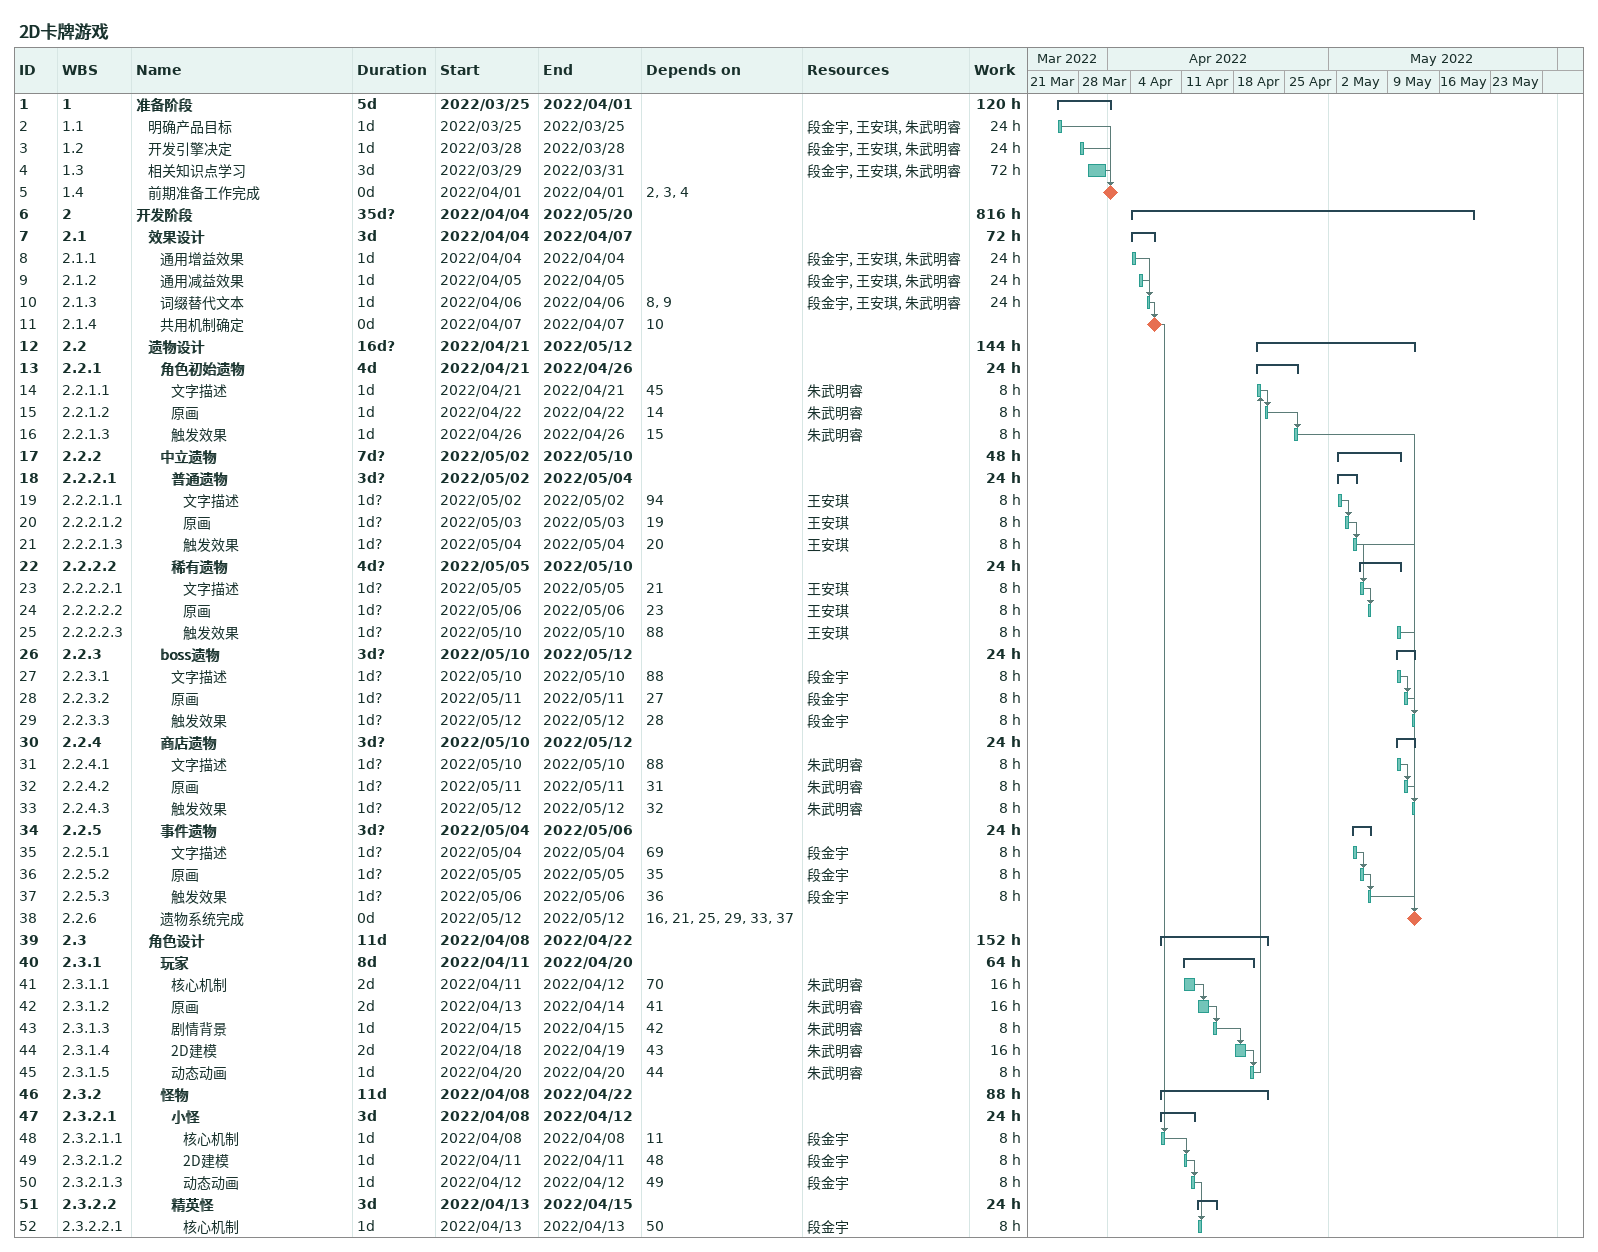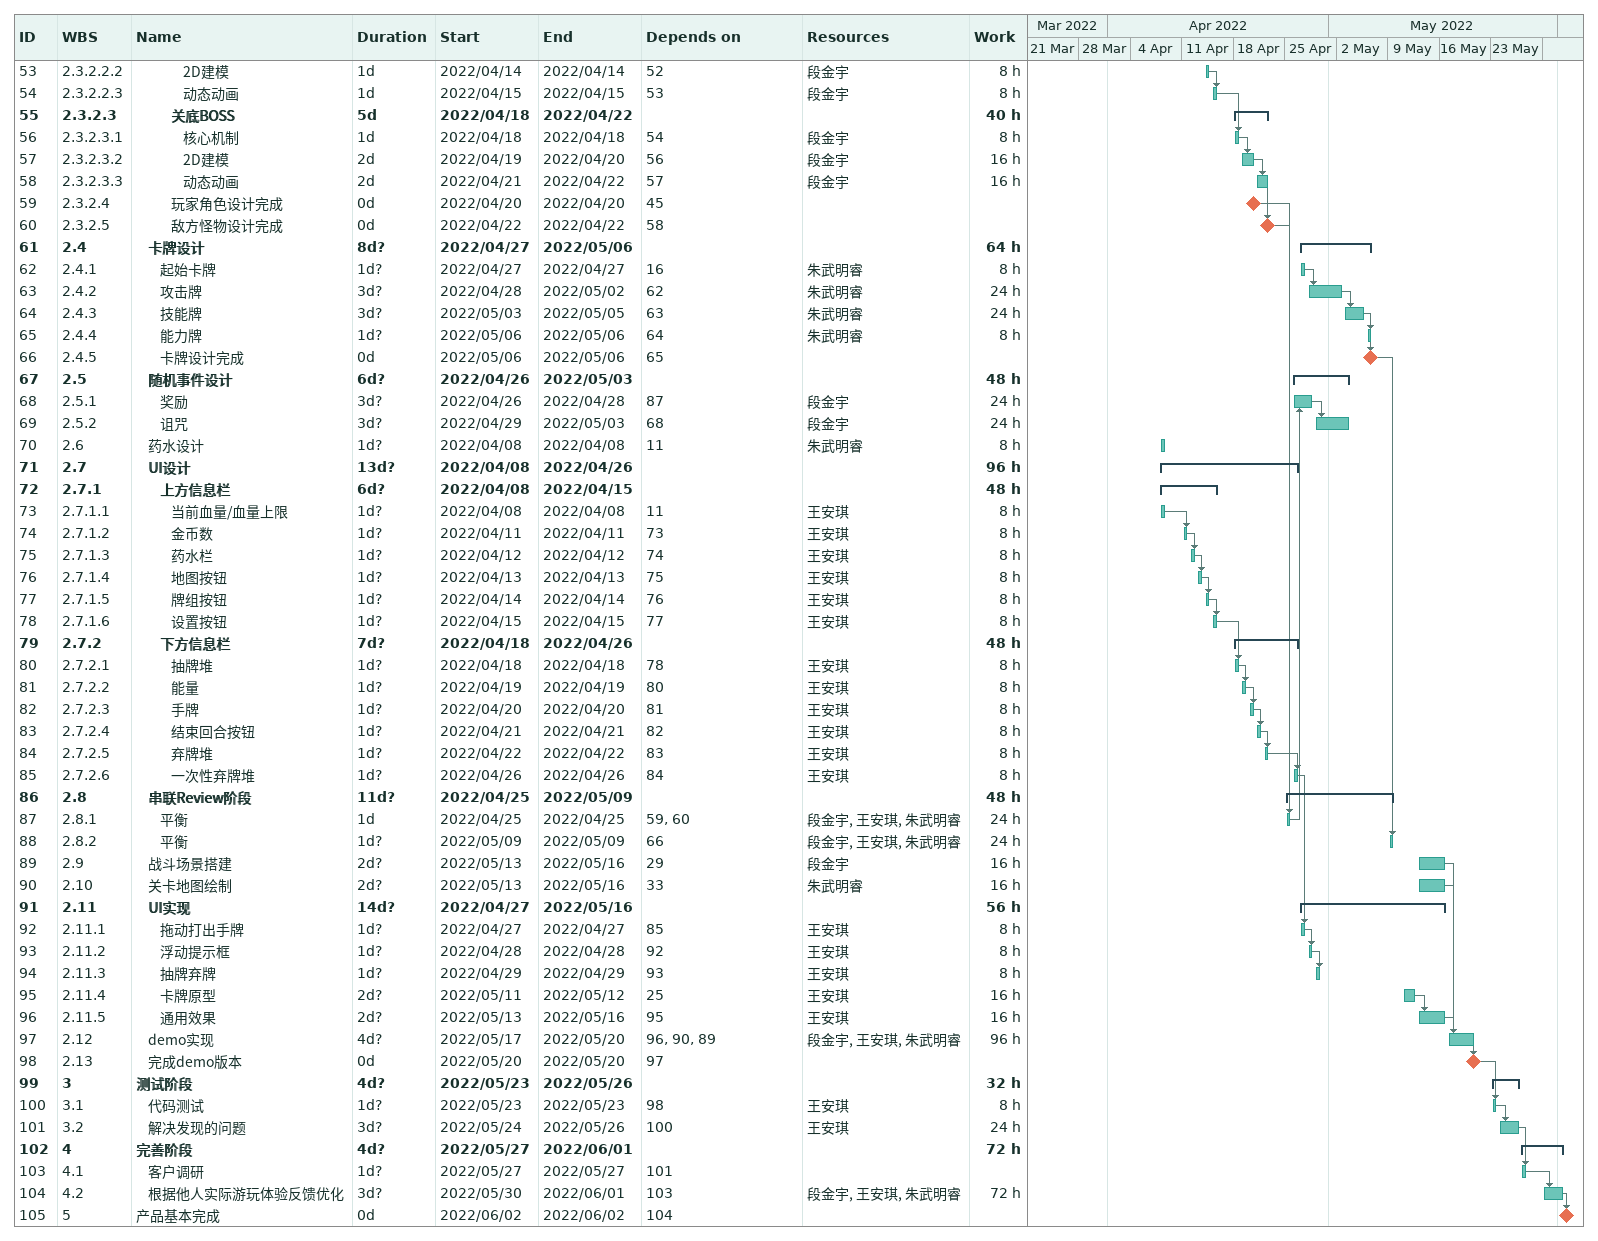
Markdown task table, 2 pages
2D卡牌游戏

| ID | WBS | Task | Duration | Start | Finish | Predecessors | Resources | Work (h) |
|---|---|---|---|---|---|---|---|---|
| 1 | 1 | **准备阶段** | 5d | 2022-03-25 | 2022-04-01 |  |  | 120 |
| 2 | 1.1 | 明确产品目标 | 1d | 2022-03-25 | 2022-03-25 |  | 段金宇, 王安琪, 朱武明睿 | 24 |
| 3 | 1.2 | 开发引擎决定 | 1d | 2022-03-28 | 2022-03-28 |  | 段金宇, 王安琪, 朱武明睿 | 24 |
| 4 | 1.3 | 相关知识点学习 | 3d | 2022-03-29 | 2022-03-31 |  | 段金宇, 王安琪, 朱武明睿 | 72 |
| 5 | 1.4 | 前期准备工作完成 | 0d | 2022-04-01 | 2022-04-01 | 2, 3, 4 |  |  |
| 6 | 2 | **开发阶段** | 35d? | 2022-04-04 | 2022-05-20 |  |  | 816 |
| 7 | 2.1 | **效果设计** | 3d | 2022-04-04 | 2022-04-07 |  |  | 72 |
| 8 | 2.1.1 | 通用增益效果 | 1d | 2022-04-04 | 2022-04-04 |  | 段金宇, 王安琪, 朱武明睿 | 24 |
| 9 | 2.1.2 | 通用减益效果 | 1d | 2022-04-05 | 2022-04-05 |  | 段金宇, 王安琪, 朱武明睿 | 24 |
| 10 | 2.1.3 | 词缀替代文本 | 1d | 2022-04-06 | 2022-04-06 | 8, 9 | 段金宇, 王安琪, 朱武明睿 | 24 |
| 11 | 2.1.4 | 共用机制确定 | 0d | 2022-04-07 | 2022-04-07 | 10 |  |  |
| 12 | 2.2 | **遗物设计** | 16d? | 2022-04-21 | 2022-05-12 |  |  | 144 |
| 13 | 2.2.1 | **角色初始遗物** | 4d | 2022-04-21 | 2022-04-26 |  |  | 24 |
| 14 | 2.2.1.1 | 文字描述 | 1d | 2022-04-21 | 2022-04-21 | 45 | 朱武明睿 | 8 |
| 15 | 2.2.1.2 | 原画 | 1d | 2022-04-22 | 2022-04-22 | 14 | 朱武明睿 | 8 |
| 16 | 2.2.1.3 | 触发效果 | 1d | 2022-04-26 | 2022-04-26 | 15 | 朱武明睿 | 8 |
| 17 | 2.2.2 | **中立遗物** | 7d? | 2022-05-02 | 2022-05-10 |  |  | 48 |
| 18 | 2.2.2.1 | **普通遗物** | 3d? | 2022-05-02 | 2022-05-04 |  |  | 24 |
| 19 | 2.2.2.1.1 | 文字描述 | 1d? | 2022-05-02 | 2022-05-02 | 94 | 王安琪 | 8 |
| 20 | 2.2.2.1.2 | 原画 | 1d? | 2022-05-03 | 2022-05-03 | 19 | 王安琪 | 8 |
| 21 | 2.2.2.1.3 | 触发效果 | 1d? | 2022-05-04 | 2022-05-04 | 20 | 王安琪 | 8 |
| 22 | 2.2.2.2 | **稀有遗物** | 4d? | 2022-05-05 | 2022-05-10 |  |  | 24 |
| 23 | 2.2.2.2.1 | 文字描述 | 1d? | 2022-05-05 | 2022-05-05 | 21 | 王安琪 | 8 |
| 24 | 2.2.2.2.2 | 原画 | 1d? | 2022-05-06 | 2022-05-06 | 23 | 王安琪 | 8 |
| 25 | 2.2.2.2.3 | 触发效果 | 1d? | 2022-05-10 | 2022-05-10 | 88 | 王安琪 | 8 |
| 26 | 2.2.3 | **boss遗物** | 3d? | 2022-05-10 | 2022-05-12 |  |  | 24 |
| 27 | 2.2.3.1 | 文字描述 | 1d? | 2022-05-10 | 2022-05-10 | 88 | 段金宇 | 8 |
| 28 | 2.2.3.2 | 原画 | 1d? | 2022-05-11 | 2022-05-11 | 27 | 段金宇 | 8 |
| 29 | 2.2.3.3 | 触发效果 | 1d? | 2022-05-12 | 2022-05-12 | 28 | 段金宇 | 8 |
| 30 | 2.2.4 | **商店遗物** | 3d? | 2022-05-10 | 2022-05-12 |  |  | 24 |
| 31 | 2.2.4.1 | 文字描述 | 1d? | 2022-05-10 | 2022-05-10 | 88 | 朱武明睿 | 8 |
| 32 | 2.2.4.2 | 原画 | 1d? | 2022-05-11 | 2022-05-11 | 31 | 朱武明睿 | 8 |
| 33 | 2.2.4.3 | 触发效果 | 1d? | 2022-05-12 | 2022-05-12 | 32 | 朱武明睿 | 8 |
| 34 | 2.2.5 | **事件遗物** | 3d? | 2022-05-04 | 2022-05-06 |  |  | 24 |
| 35 | 2.2.5.1 | 文字描述 | 1d? | 2022-05-04 | 2022-05-04 | 69 | 段金宇 | 8 |
| 36 | 2.2.5.2 | 原画 | 1d? | 2022-05-05 | 2022-05-05 | 35 | 段金宇 | 8 |
| 37 | 2.2.5.3 | 触发效果 | 1d? | 2022-05-06 | 2022-05-06 | 36 | 段金宇 | 8 |
| 38 | 2.2.6 | 遗物系统完成 | 0d | 2022-05-12 | 2022-05-12 | 16, 21, 25, 29, 33, 37 |  |  |
| 39 | 2.3 | **角色设计** | 11d | 2022-04-08 | 2022-04-22 |  |  | 152 |
| 40 | 2.3.1 | **玩家** | 8d | 2022-04-11 | 2022-04-20 |  |  | 64 |
| 41 | 2.3.1.1 | 核心机制 | 2d | 2022-04-11 | 2022-04-12 | 70 | 朱武明睿 | 16 |
| 42 | 2.3.1.2 | 原画 | 2d | 2022-04-13 | 2022-04-14 | 41 | 朱武明睿 | 16 |
| 43 | 2.3.1.3 | 剧情背景 | 1d | 2022-04-15 | 2022-04-15 | 42 | 朱武明睿 | 8 |
| 44 | 2.3.1.4 | 2D建模 | 2d | 2022-04-18 | 2022-04-19 | 43 | 朱武明睿 | 16 |
| 45 | 2.3.1.5 | 动态动画 | 1d | 2022-04-20 | 2022-04-20 | 44 | 朱武明睿 | 8 |
| 46 | 2.3.2 | **怪物** | 11d | 2022-04-08 | 2022-04-22 |  |  | 88 |
| 47 | 2.3.2.1 | **小怪** | 3d | 2022-04-08 | 2022-04-12 |  |  | 24 |
| 48 | 2.3.2.1.1 | 核心机制 | 1d | 2022-04-08 | 2022-04-08 | 11 | 段金宇 | 8 |
| 49 | 2.3.2.1.2 | 2D建模 | 1d | 2022-04-11 | 2022-04-11 | 48 | 段金宇 | 8 |
| 50 | 2.3.2.1.3 | 动态动画 | 1d | 2022-04-12 | 2022-04-12 | 49 | 段金宇 | 8 |
| 51 | 2.3.2.2 | **精英怪** | 3d | 2022-04-13 | 2022-04-15 |  |  | 24 |
| 52 | 2.3.2.2.1 | 核心机制 | 1d | 2022-04-13 | 2022-04-13 | 50 | 段金宇 | 8 |
| 53 | 2.3.2.2.2 | 2D建模 | 1d | 2022-04-14 | 2022-04-14 | 52 | 段金宇 | 8 |
| 54 | 2.3.2.2.3 | 动态动画 | 1d | 2022-04-15 | 2022-04-15 | 53 | 段金宇 | 8 |
| 55 | 2.3.2.3 | **关底BOSS** | 5d | 2022-04-18 | 2022-04-22 |  |  | 40 |
| 56 | 2.3.2.3.1 | 核心机制 | 1d | 2022-04-18 | 2022-04-18 | 54 | 段金宇 | 8 |
| 57 | 2.3.2.3.2 | 2D建模 | 2d | 2022-04-19 | 2022-04-20 | 56 | 段金宇 | 16 |
| 58 | 2.3.2.3.3 | 动态动画 | 2d | 2022-04-21 | 2022-04-22 | 57 | 段金宇 | 16 |
| 59 | 2.3.2.4 | 玩家角色设计完成 | 0d | 2022-04-20 | 2022-04-20 | 45 |  |  |
| 60 | 2.3.2.5 | 敌方怪物设计完成 | 0d | 2022-04-22 | 2022-04-22 | 58 |  |  |
| 61 | 2.4 | **卡牌设计** | 8d? | 2022-04-27 | 2022-05-06 |  |  | 64 |
| 62 | 2.4.1 | 起始卡牌 | 1d? | 2022-04-27 | 2022-04-27 | 16 | 朱武明睿 | 8 |
| 63 | 2.4.2 | 攻击牌 | 3d? | 2022-04-28 | 2022-05-02 | 62 | 朱武明睿 | 24 |
| 64 | 2.4.3 | 技能牌 | 3d? | 2022-05-03 | 2022-05-05 | 63 | 朱武明睿 | 24 |
| 65 | 2.4.4 | 能力牌 | 1d? | 2022-05-06 | 2022-05-06 | 64 | 朱武明睿 | 8 |
| 66 | 2.4.5 | 卡牌设计完成 | 0d | 2022-05-06 | 2022-05-06 | 65 |  |  |
| 67 | 2.5 | **随机事件设计** | 6d? | 2022-04-26 | 2022-05-03 |  |  | 48 |
| 68 | 2.5.1 | 奖励 | 3d? | 2022-04-26 | 2022-04-28 | 87 | 段金宇 | 24 |
| 69 | 2.5.2 | 诅咒 | 3d? | 2022-04-29 | 2022-05-03 | 68 | 段金宇 | 24 |
| 70 | 2.6 | 药水设计 | 1d? | 2022-04-08 | 2022-04-08 | 11 | 朱武明睿 | 8 |
| 71 | 2.7 | **UI设计** | 13d? | 2022-04-08 | 2022-04-26 |  |  | 96 |
| 72 | 2.7.1 | **上方信息栏** | 6d? | 2022-04-08 | 2022-04-15 |  |  | 48 |
| 73 | 2.7.1.1 | 当前血量/血量上限 | 1d? | 2022-04-08 | 2022-04-08 | 11 | 王安琪 | 8 |
| 74 | 2.7.1.2 | 金币数 | 1d? | 2022-04-11 | 2022-04-11 | 73 | 王安琪 | 8 |
| 75 | 2.7.1.3 | 药水栏 | 1d? | 2022-04-12 | 2022-04-12 | 74 | 王安琪 | 8 |
| 76 | 2.7.1.4 | 地图按钮 | 1d? | 2022-04-13 | 2022-04-13 | 75 | 王安琪 | 8 |
| 77 | 2.7.1.5 | 牌组按钮 | 1d? | 2022-04-14 | 2022-04-14 | 76 | 王安琪 | 8 |
| 78 | 2.7.1.6 | 设置按钮 | 1d? | 2022-04-15 | 2022-04-15 | 77 | 王安琪 | 8 |
| 79 | 2.7.2 | **下方信息栏** | 7d? | 2022-04-18 | 2022-04-26 |  |  | 48 |
| 80 | 2.7.2.1 | 抽牌堆 | 1d? | 2022-04-18 | 2022-04-18 | 78 | 王安琪 | 8 |
| 81 | 2.7.2.2 | 能量 | 1d? | 2022-04-19 | 2022-04-19 | 80 | 王安琪 | 8 |
| 82 | 2.7.2.3 | 手牌 | 1d? | 2022-04-20 | 2022-04-20 | 81 | 王安琪 | 8 |
| 83 | 2.7.2.4 | 结束回合按钮 | 1d? | 2022-04-21 | 2022-04-21 | 82 | 王安琪 | 8 |
| 84 | 2.7.2.5 | 弃牌堆 | 1d? | 2022-04-22 | 2022-04-22 | 83 | 王安琪 | 8 |
| 85 | 2.7.2.6 | 一次性弃牌堆 | 1d? | 2022-04-26 | 2022-04-26 | 84 | 王安琪 | 8 |
| 86 | 2.8 | **串联Review阶段** | 11d? | 2022-04-25 | 2022-05-09 |  |  | 48 |
| 87 | 2.8.1 | 平衡 | 1d | 2022-04-25 | 2022-04-25 | 59, 60 | 段金宇, 王安琪, 朱武明睿 | 24 |
| 88 | 2.8.2 | 平衡 | 1d? | 2022-05-09 | 2022-05-09 | 66 | 段金宇, 王安琪, 朱武明睿 | 24 |
| 89 | 2.9 | 战斗场景搭建 | 2d? | 2022-05-13 | 2022-05-16 | 29 | 段金宇 | 16 |
| 90 | 2.10 | 关卡地图绘制 | 2d? | 2022-05-13 | 2022-05-16 | 33 | 朱武明睿 | 16 |
| 91 | 2.11 | **UI实现** | 14d? | 2022-04-27 | 2022-05-16 |  |  | 56 |
| 92 | 2.11.1 | 拖动打出手牌 | 1d? | 2022-04-27 | 2022-04-27 | 85 | 王安琪 | 8 |
| 93 | 2.11.2 | 浮动提示框 | 1d? | 2022-04-28 | 2022-04-28 | 92 | 王安琪 | 8 |
| 94 | 2.11.3 | 抽牌弃牌 | 1d? | 2022-04-29 | 2022-04-29 | 93 | 王安琪 | 8 |
| 95 | 2.11.4 | 卡牌原型 | 2d? | 2022-05-11 | 2022-05-12 | 25 | 王安琪 | 16 |
| 96 | 2.11.5 | 通用效果 | 2d? | 2022-05-13 | 2022-05-16 | 95 | 王安琪 | 16 |
| 97 | 2.12 | demo实现 | 4d? | 2022-05-17 | 2022-05-20 | 96, 90, 89 | 段金宇, 王安琪, 朱武明睿 | 96 |
| 98 | 2.13 | 完成demo版本 | 0d | 2022-05-20 | 2022-05-20 | 97 |  |  |
| 99 | 3 | **测试阶段** | 4d? | 2022-05-23 | 2022-05-26 |  |  | 32 |
| 100 | 3.1 | 代码测试 | 1d? | 2022-05-23 | 2022-05-23 | 98 | 王安琪 | 8 |
| 101 | 3.2 | 解决发现的问题 | 3d? | 2022-05-24 | 2022-05-26 | 100 | 王安琪 | 24 |
| 102 | 4 | **完善阶段** | 4d? | 2022-05-27 | 2022-06-01 |  |  | 72 |
| 103 | 4.1 | 客户调研 | 1d? | 2022-05-27 | 2022-05-27 | 101 |  |  |
| 104 | 4.2 | 根据他人实际游玩体验反馈优化 | 3d? | 2022-05-30 | 2022-06-01 | 103 | 段金宇, 王安琪, 朱武明睿 | 72 |
| 105 | 5 | 产品基本完成 | 0d | 2022-06-02 | 2022-06-02 | 104 |  |  |
